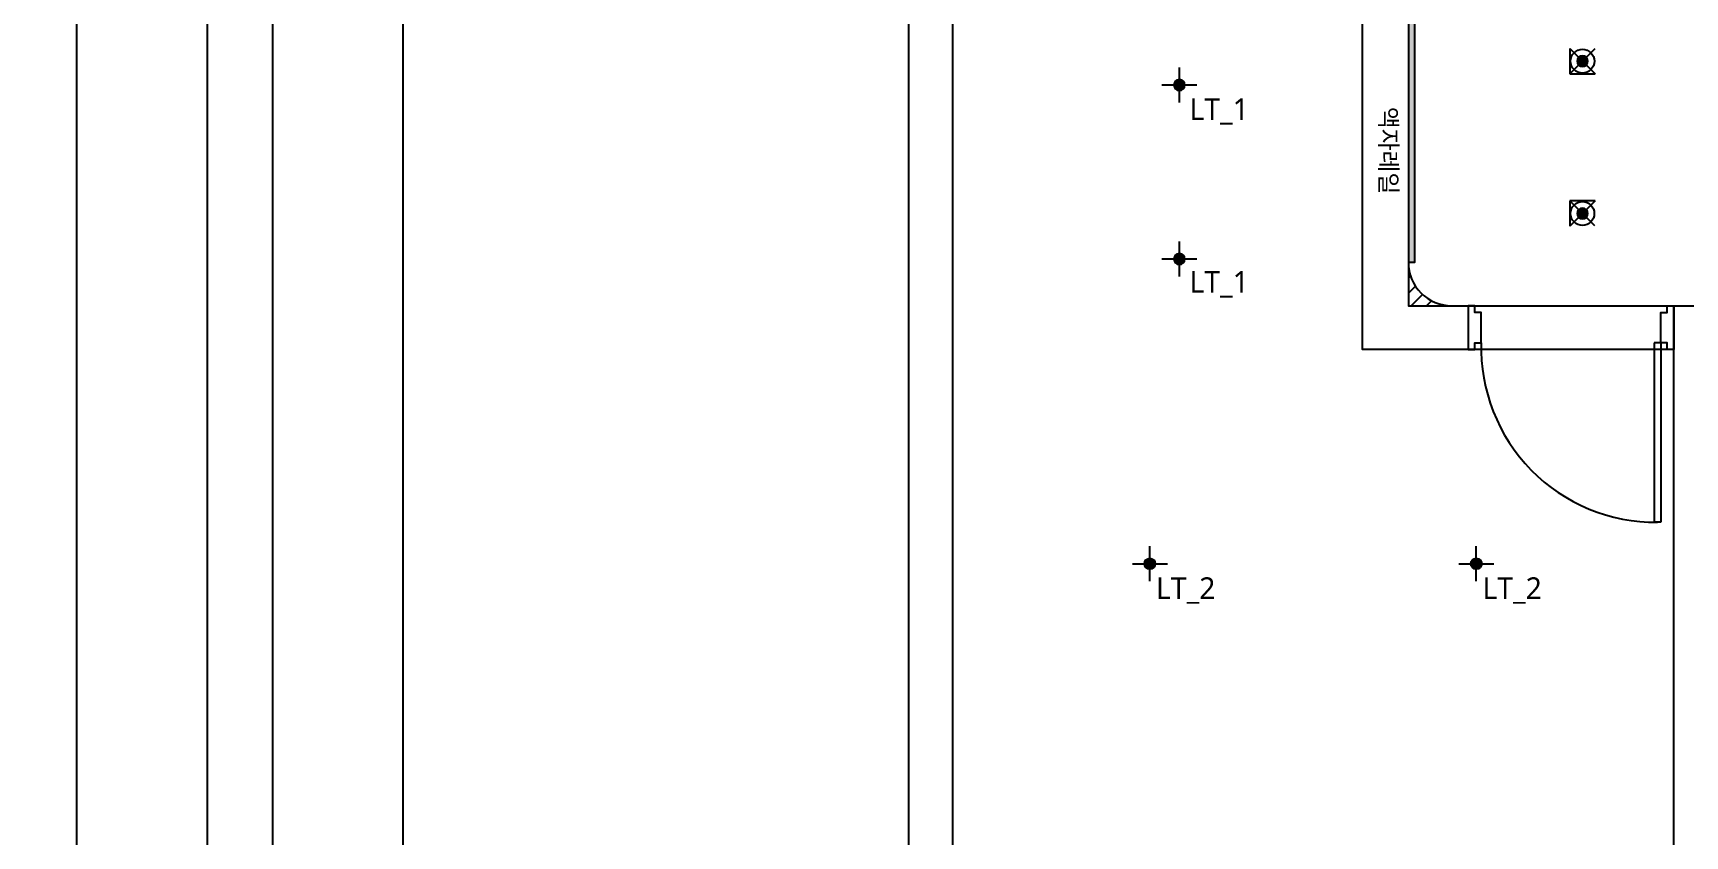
# Model space of a CAD drawing. Header units: millimetres. Extents: x 70151 to 230897, y 35202 to 113211.
# Drawn here: x 165597 to 173187, y 71833 to 75523 of the extents above; entities that cross this region are included whole.
import ezdxf
from ezdxf.enums import TextEntityAlignment as Align

# ---------------------------------------------------------------- set-up
doc = ezdxf.new("R2010")
doc.units = ezdxf.units.MM
doc.header["$LTSCALE"] = 50
doc.linetypes.add('HID', pattern=[2.5, 1.5, -1])
for name, color, linetype in [('03-WAL NEW', 3, 'Continuous'), ('2-con', 2, 'Continuous'), ('3.기호.계단선', 30, 'Continuous'), ('F-SYM', 7, 'Continuous'), ('FORM(YOURNAME)-11', 1, 'Continuous'), ('HAT', 8, 'Continuous'), ('RC-LIGHT', 7, 'Continuous'), ('도면층4', 4, 'Continuous')]:
    doc.layers.add(name, color=color, linetype=linetype)
doc.styles.add('YOURNAME', font='malgun.ttf')
doc.styles.add('코레일둥고', font='malgun.ttf')

# ---------------------------------------------------------------- blocks, each defined once
blk = doc.blocks.new('FORM-PLAN')
at = {"layer": 'Defpoints', "color": 158}
for points in [[(-71444, -2285), (10556, -2285), (10556, 55115), (-71444, 55115)], [(-69444, 53115), (-64, 53115), (-64, 1215), (-69444, 1215)]]:
    blk.add_lwpolyline(points, close=True, dxfattribs=at)
at = {"layer": 'FORM(YOURNAME)-11', "color": 250}
blk.add_lwpolyline([(-72444, -3285), (11556, -3285), (11556, 56115), (-72444, 56115)], close=True, dxfattribs=at)
at = {"layer": 'FORM(YOURNAME)-11', "color": 3, "style": 'YOURNAME'}
for tag, height, p in [('1', 451, (9905, 18188)), ('2', 451, (9905, 17544)), ('3', 451, (9905, 16257)), ('4', 451, (9905, 14326)), ('5', 515, (9905, 12009)), ('6', 515, (9905, 9757)), ('7', 515, (9905, 7504)), ('8', 515, (9905, 5252)), ('9', 515, (9905, 2999)), ('10', 515, (5655, 811)), ('11', 515, (9905, 747)), ('12', 515, (5655, -1441)), ('13', 515, (9905, -1441))]:
    blk.add_attdef(tag, text='', height=height, dxfattribs=at).set_placement(p, align=Align.MIDDLE_RIGHT)
blk = doc.blocks.new('cjvjf')
at = {"layer": '2-con'}
for points in [[(146531.5, 71496.5), (146531.5, 69946.5), (146806.5, 69946.5), (146806.5, 69746.5), (146321.5, 69746.5), (146321.5, 71356.5)], [(144436.5, 71356.5), (144436.5, 64776.5), (145106.5, 64776.5), (145106.5, 64576.5), (144436.5, 64576.5), (144436.5, 63651.5), (144791.5, 63651.5), (144791.5, 63451.5), (144436.5, 63451.5), (144236.5, 63451.5), (144236.5, 71696.5)], [(147751.5, 65904.5), (147751.5, 69946.5), (148006.5, 69946.5), (148006.5, 69746.5), (147853.5, 69746.5), (147853.5, 65904.5), (147751.5, 65904.5)]]:
    blk.add_lwpolyline(points, dxfattribs=at)
at = {"layer": '도면층4'}
for p, q in [((146806.5, 69946.5), (147751.5, 69946.5)), ((147661.5, 69776.5), (147661.5, 68952.1)), ((147691.5, 69776.5), (147661.5, 69776.5)), ((147691.5, 69776.5), (147691.5, 68951.5)), ((147751.5, 69746.5), (146806.5, 69746.5)), ((147691.5, 68951.5), (147661.5, 68951.5))]:
    blk.add_line(p, q, dxfattribs=at)
for points in [[(146806.5, 69746.5), (146836.5, 69746.5), (146836.5, 69776.5), (146866.5, 69776.5), (146866.5, 69916.5), (146836.5, 69916.5), (146836.5, 69946.5), (146806.5, 69946.5), (146806.5, 69746.5)], [(147751.5, 69746.5), (147721.5, 69746.5), (147721.5, 69776.5), (147691.5, 69776.5), (147691.5, 69916.5), (147721.5, 69916.5), (147721.5, 69946.5), (147751.5, 69946.5), (147751.5, 69746.5)]]:
    blk.add_lwpolyline(points, dxfattribs=at)
blk.add_arc((147669, 69754.3), 802.8, 178.41345, 270.53528, dxfattribs=at)
blk = doc.blocks.new('cjscjdeh')
at = {"layer": 'HAT'}
h = blk.add_hatch(dxfattribs=at)
h.set_pattern_fill('_USER', color=8, scale=50, angle=45, pattern_type=0)
h.set_pattern_definition([(45, (-4232.02, -1764.79), (-35.355339, 35.355339), [])])
h.paths.add_polyline_path([(143788.5, 73474.9), (143788.5, 73274.9), (143988.5, 73274.9, -0.414214)])
at = {"layer": '03-WAL NEW'}
blk.add_lwpolyline([(143788.5, 73474.9), (143788.5, 73474.9, 0.414214), (143988.5, 73274.9), (143988.5, 73274.9)], format="xyb", dxfattribs=at)
blk.add_lwpolyline([(143788.5, 73474.9), (143788.5, 73274.9), (143988.5, 73274.9)], dxfattribs=at)
blk.add_blockref('cjvjf', (-2743, 3328.4))
blk = doc.blocks.new('1')
at = {"linetype": 'Continuous'}
h = blk.add_hatch(color=4, dxfattribs=at)
h.dxf.hatch_style = 1
edge = h.paths.add_edge_path()
edge.add_arc((11539653, -14273504), 37.5, 0, 360)
at = {"color": 1, "linetype": 'Continuous'}
for p, q in [((11539653, -14273637), (11539653, -14273370)), ((11539520, -14273504), (11539787, -14273504))]:
    blk.add_line(p, q, dxfattribs=at)
at = {"color": 4, "linetype": 'Continuous'}
for radius in [41.5, 37.5]:
    blk.add_circle((11539653, -14273504), radius, dxfattribs=at)
blk = doc.blocks.new('spotlight')
at = {"color": 4}
for p, q in [((1559902.8, 1747213.2), (1559820.9, 1747131.3)), ((1559984.7, 1747131.3), (1559902.8, 1747213.2)), ((1559984.7, 1747131.3), (1559820.9, 1747131.3))]:
    blk.add_line(p, q, dxfattribs=at)
blk.add_circle((1559902.8, 1747131.3), 54.6, dxfattribs=at)

msp = doc.modelspace()

# ---------------------------------------------------------------- hatches: boundary and pattern name
at = {"layer": '3.기호.계단선'}
h = msp.add_hatch(color=10, dxfattribs=at)
h.dxf.hatch_style = 1
h.paths.add_polyline_path([(171916.4, 75629.4), (171916.4, 74469.4), (171946.4, 74469.4), (171946.4, 75629.4)])

# ---------------------------------------------------------------- linework, layer by layer
at = {"layer": '3.기호.계단선', "color": 10}
msp.add_lwpolyline([(171916.4, 75629.4), (171916.4, 74469.4), (171946.4, 74469.4), (171946.4, 75629.4), (171916.4, 75629.4)], dxfattribs=at)

# ---------------------------------------------------------------- block references
msp.add_blockref('cjscjdeh', (28127.9, 994.6))
at = {"color": 0}
for p, rotation in [((2511142.7, 207784.4), 135), ((305106.9, -2263732.4), 44.99999999999999)]:
    msp.add_blockref('spotlight', p, dxfattribs=dict(at, rotation=rotation))
at = {"layer": 'F-SYM', "xscale": 0.3, "yscale": 0.3, "zscale": 0.3}
for p in [(162330.7, 66509.9), (188130.7, 66509.9)]:
    msp.add_blockref('FORM-PLAN', p, dxfattribs=at)
at = {"layer": 'RC-LIGHT', "xscale": -0.6024096385271789, "yscale": 0.6024096385271789, "zscale": 0.6024096385271789}
for p, rotation in [((-991816.2, 11070971.3), 45), ((11168293.9, 1239226.5), 315)]:
    msp.add_blockref('1', p, dxfattribs=dict(at, rotation=rotation))
at = {"layer": 'RC-LIGHT', "yscale": 0.6024096385271789, "zscale": 0.6024096385271789}
for p, xscale in [((7122462.4, 8673780.7), -0.6024096385271789), ((7122462.4, 8672980.7), -0.6024096385271789), ((-6780869.6, 8671580.7), 0.6024096385271789), ((-6779369.6, 8671580.7), 0.6024096385271789)]:
    msp.add_blockref('1', p, dxfattribs=dict(at, xscale=xscale))

# ---------------------------------------------------------------- texts
at = {"layer": '3.기호.계단선', "linetype": 'HID', "style": '코레일둥고'}
for s, p in [('LT_1', (170910.7, 75123.5)), ('LT_1', (170910.7, 74329.3)), ('LT_2', (170756.8, 72921.6)), ('LT_2', (172256.8, 72921.6))]:
    msp.add_text(s, height=100, dxfattribs=at).set_placement(p)
at = {"layer": '3.기호.계단선', "color": 10, "style": '코레일둥고'}
msp.add_text('액자레일', height=80, rotation=270, dxfattribs=at).set_placement((171785.6, 75183.9))

doc.saveas('drawing.dxf')
